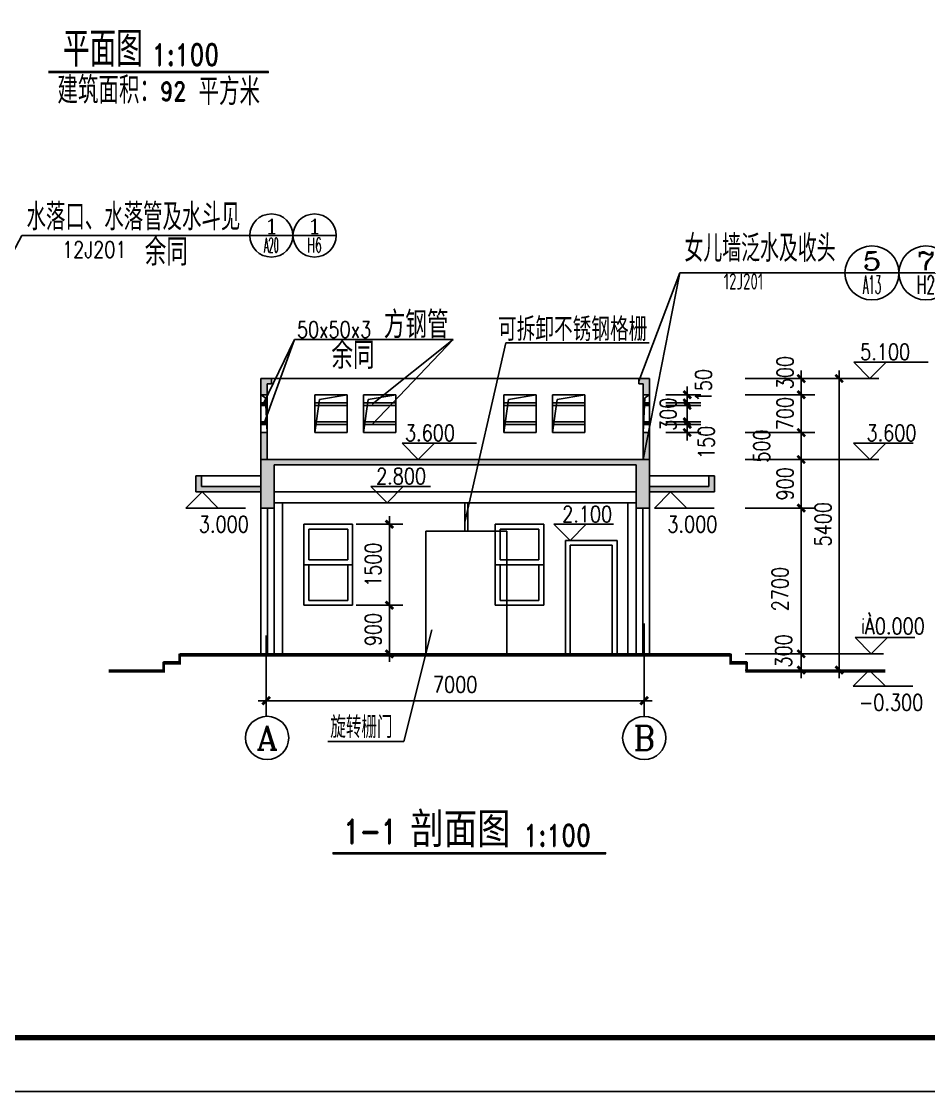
# Model space of a CAD drawing. Extents: x 575917 to 733065, y -270021 to -228021.
# Drawn here: x 679439 to 696239, y -270021 to -250196 of the extents above; entities that cross this region are included whole.
import ezdxf
from ezdxf.enums import TextEntityAlignment as Align

# ---------------------------------------------------------------- set-up
doc = ezdxf.new("R2010")
doc.units = 0
doc.header["$LTSCALE"] = 1000
doc.header["$MEASUREMENT"] = 0
doc.linetypes.add('DOTE', pattern=[2.42, 2, -0.2, 0.02, -0.2])
doc.layers.get('0').update_dxf_attribs({"linetype": 'CONTINUOUS'})
doc.layers.get('DEFPOINTS').update_dxf_attribs({"linetype": 'CONTINUOUS'})
for name, color, linetype in [('1', 3, 'CONTINUOUS'), ('AXIS', 3, 'CONTINUOUS'), ('AXIS_TEXT', 3, 'CONTINUOUS'), ('DIM_IDEN', 3, 'CONTINUOUS'), ('DOTE', 1, 'DOTE'), ('E_LINE', 7, 'CONTINUOUS'), ('E_WALL', 255, 'CONTINUOUS'), ('E_WINDOW', 2, 'CONTINUOUS'), ('GROUND', 2, 'CONTINUOUS'), ('LEVL', 3, 'CONTINUOUS'), ('PUB_DIM', 3, 'CONTINUOUS'), ('PUB_SYMB', 3, 'CONTINUOUS'), ('PUB_TEXT', 7, 'CONTINUOUS'), ('PUB_TITLE', 4, 'CONTINUOUS'), ('PUB_WALL', 255, 'CONTINUOUS'), ('WALL', 151, 'CONTINUOUS'), ('WINDOW', 2, 'CONTINUOUS'), ('填充层', 8, 'CONTINUOUS')]:
    doc.layers.add(name, color=color, linetype=linetype)
doc.styles.add('-GBCBIGGBENOR', font='GBENOR.shx', dxfattribs={"bigfont": 'GBCBIG.shx'})
doc.styles.add('-HZTXTGBENOR', font='GBENOR.shx', dxfattribs={"bigfont": 'HZTXT.shx'})
doc.styles.add('_HZTXT', font='txt.shx', dxfattribs={"width": 0.8, "bigfont": 'HZTXT.shx'})
doc.styles.add('_OCHINESE', font='simplex.shx', dxfattribs={"bigfont": 'OCHINESE.shx'})
doc.styles.add('CHINESE-3', font='romand.shx', dxfattribs={"width": 0.8, "bigfont": 'ochinese.shx'})
doc.styles.add('COMP', font='COMPLEX.shx', dxfattribs={"bigfont": 'hztxt'})
doc.styles.add('COMPLEX', font='COMPLEX.shx')
doc.styles.add('dim_font', font='SIMPLEX.shx', dxfattribs={"width": 0.8})
doc.styles.add('Hztxt', font='tssdeng.shx', dxfattribs={"width": 0.7, "bigfont": 'hztxt.shx'})
doc.styles.add('ST', font='romans6.shx', dxfattribs={"width": 0.8, "bigfont": 'hztxt.shx'})
doc.dimstyles.new('DIMN', dxfattribs={"dimtxt": 300, "dimasz": 100, "dimexe": 250, "dimexo": 300, "dimgap": 0, "dimtad": 0, "dimdec": 0, "dimzin": 0, "dimdsep": 46, "dimtxsty": 'dim_font', "dimblk": 'ARCHTICK', "dimcen": 0.09, "dimdle": 150, "dimclrt": 7, "dimazin": 0, "dimtfac": 1, "dimtdec": 0, "dimtix": 1, "dimtmove": 2, "dimatfit": 3, "dimldrblk": 'ARCHTICK', "dimfxl": 1, "dimtvp": 1, "dimtolj": 1, "dimtzin": 0, "dimarcsym": 0})
pattern_1 = [(45, (569096.833, -269962.395), (-8.8388348, 8.8388348), [])]
pattern_2 = [(135, (805847.386, -269962.395), (8.8388348, 8.8388348), [])]

# ---------------------------------------------------------------- blocks, each defined once
blk = doc.blocks.new('_axiso')
blk.add_circle((0, 0), 0.5)
at = {"layer": 'AXIS_TEXT', "style": 'COMPLEX', "width": 1.041667}
blk.add_attdef('A', text='', height=0.56, dxfattribs=at).set_placement((-0.25, -0.28), (0.25, -0.28), align=Align.FIT)
blk = doc.blocks.new('_archtick')
at = {"const_width": 0.5}
blk.add_lwpolyline([(-0.7, -0.7), (0.7, 0.7)], dxfattribs=at)
blk = doc.blocks.new('*D1459')
at = {"layer": 'DEFPOINTS', "color": 0, "transparency": 16777216}
for p in [(693244, -256812), (694584, -256812), (693244, -262212)]:
    blk.add_point(p, dxfattribs=at)
at = {"layer": 'PUB_DIM', "color": 0, "lineweight": -2, "transparency": 16777216}
for p, q in [((694584, -262362), (694584, -256662)), ((693544, -256812), (694834, -256812)), ((693544, -262212), (694834, -262212))]:
    blk.add_line(p, q, dxfattribs=at)
at = {"layer": 'PUB_DIM', "color": 0, "lineweight": -2, "transparency": 16777216, "xscale": 100, "yscale": 100, "zscale": 100}
for p, rotation in [((694584, -256812), 90), ((694584, -262212), 270)]:
    blk.add_blockref('_archtick', p, dxfattribs=dict(at, rotation=rotation))
at = {"layer": 'PUB_DIM', "color": 7, "transparency": 16777216, "insert": (694284, -259512), "char_height": 300, "attachment_point": 5, "rotation": 90, "style": 'dim_font'}
blk.add_mtext('\\A1;5400', dxfattribs=at)
blk = doc.blocks.new('*D1460')
at = {"layer": 'DEFPOINTS', "color": 0, "transparency": 16777216}
for p in [(692541, -259212), (693881, -259212), (692541, -261912)]:
    blk.add_point(p, dxfattribs=at)
at = {"layer": 'PUB_DIM', "color": 0, "lineweight": -2, "transparency": 16777216}
for p, q in [((693881, -262062), (693881, -259062)), ((692841, -259212), (694131, -259212)), ((692841, -261912), (694131, -261912))]:
    blk.add_line(p, q, dxfattribs=at)
at = {"layer": 'PUB_DIM', "color": 0, "lineweight": -2, "transparency": 16777216, "xscale": 100, "yscale": 100, "zscale": 100}
for p, rotation in [((693881, -259212), 90), ((693881, -261912), 270)]:
    blk.add_blockref('_archtick', p, dxfattribs=dict(at, rotation=rotation))
at = {"layer": 'PUB_DIM', "color": 7, "transparency": 16777216, "insert": (693488, -260711), "char_height": 300, "attachment_point": 5, "rotation": 90, "style": 'dim_font'}
blk.add_mtext('\\A1;2700', dxfattribs=at)
blk = doc.blocks.new('*D1461')
at = {"layer": 'DEFPOINTS', "color": 0, "transparency": 16777216}
for p in [(692541, -261912), (693881, -261912), (692541, -262212)]:
    blk.add_point(p, dxfattribs=at)
at = {"layer": 'PUB_DIM', "color": 0, "lineweight": -2, "transparency": 16777216}
for p, q in [((693881, -262362), (693881, -261762)), ((692841, -261912), (694131, -261912)), ((692841, -262212), (694131, -262212))]:
    blk.add_line(p, q, dxfattribs=at)
at = {"layer": 'PUB_DIM', "color": 0, "lineweight": -2, "transparency": 16777216, "xscale": 100, "yscale": 100, "zscale": 100}
for p, rotation in [((693881, -261912), 90), ((693881, -262212), 270)]:
    blk.add_blockref('_archtick', p, dxfattribs=dict(at, rotation=rotation))
at = {"layer": 'PUB_DIM', "color": 7, "transparency": 16777216, "insert": (693555, -261859), "char_height": 300, "attachment_point": 5, "rotation": 90, "style": 'dim_font'}
blk.add_mtext('\\A1;300', dxfattribs=at)
blk = doc.blocks.new('*D1462')
at = {"layer": 'DEFPOINTS', "color": 0, "transparency": 16777216}
for p in [(692541, -258312), (693881, -258312), (692541, -259212)]:
    blk.add_point(p, dxfattribs=at)
at = {"layer": 'PUB_DIM', "color": 0, "lineweight": -2, "transparency": 16777216}
for p, q in [((692841, -258312), (694131, -258312)), ((693881, -259362), (693881, -258162)), ((692841, -259212), (694131, -259212))]:
    blk.add_line(p, q, dxfattribs=at)
at = {"layer": 'PUB_DIM', "color": 0, "lineweight": -2, "transparency": 16777216, "xscale": 100, "yscale": 100, "zscale": 100}
for p, rotation in [((693881, -258312), 90), ((693881, -259212), 270)]:
    blk.add_blockref('_archtick', p, dxfattribs=dict(at, rotation=rotation))
at = {"layer": 'PUB_DIM', "color": 7, "transparency": 16777216, "insert": (693581, -258762), "char_height": 300, "attachment_point": 5, "rotation": 90, "style": 'dim_font'}
blk.add_mtext('\\A1;900', dxfattribs=at)
blk = doc.blocks.new('*D1463')
at = {"layer": 'DEFPOINTS', "color": 0, "transparency": 16777216}
for p in [(692541, -257812), (693881, -257812), (692541, -258312)]:
    blk.add_point(p, dxfattribs=at)
at = {"layer": 'PUB_DIM', "color": 0, "lineweight": -2, "transparency": 16777216}
for p, q in [((693881, -258462), (693881, -257662)), ((692841, -257812), (694131, -257812)), ((692841, -258312), (694131, -258312))]:
    blk.add_line(p, q, dxfattribs=at)
at = {"layer": 'PUB_DIM', "color": 0, "lineweight": -2, "transparency": 16777216, "xscale": 100, "yscale": 100, "zscale": 100}
for p, rotation in [((693881, -257812), 90), ((693881, -258312), 270)]:
    blk.add_blockref('_archtick', p, dxfattribs=dict(at, rotation=rotation))
at = {"layer": 'PUB_DIM', "color": 7, "transparency": 16777216, "insert": (693148, -258062), "char_height": 300, "attachment_point": 5, "rotation": 90, "style": 'dim_font'}
blk.add_mtext('\\A1;500', dxfattribs=at)
blk = doc.blocks.new('*D1438')
at = {"layer": 'DEFPOINTS', "color": 0, "transparency": 16777216}
for p in [(692541, -257112), (693881, -257112), (692541, -257812)]:
    blk.add_point(p, dxfattribs=at)
at = {"layer": 'PUB_DIM', "color": 0, "lineweight": -2, "transparency": 16777216}
for p, q in [((692841, -257112), (694131, -257112)), ((693881, -257962), (693881, -256962)), ((692841, -257812), (694131, -257812))]:
    blk.add_line(p, q, dxfattribs=at)
at = {"layer": 'PUB_DIM', "color": 0, "lineweight": -2, "transparency": 16777216, "xscale": 100, "yscale": 100, "zscale": 100}
for p, rotation in [((693881, -257112), 90), ((693881, -257812), 270)]:
    blk.add_blockref('_archtick', p, dxfattribs=dict(at, rotation=rotation))
at = {"layer": 'PUB_DIM', "color": 7, "transparency": 16777216, "insert": (693581, -257462), "char_height": 300, "attachment_point": 5, "rotation": 90, "style": 'dim_font'}
blk.add_mtext('\\A1;700', dxfattribs=at)
blk = doc.blocks.new('*D1439')
at = {"layer": 'DEFPOINTS', "color": 0, "transparency": 16777216}
for p in [(692541, -256812), (693881, -256812), (692541, -257112)]:
    blk.add_point(p, dxfattribs=at)
at = {"layer": 'PUB_DIM', "color": 0, "lineweight": -2, "transparency": 16777216}
for p, q in [((693881, -257262), (693881, -256662)), ((692841, -256812), (694131, -256812)), ((692841, -257112), (694131, -257112))]:
    blk.add_line(p, q, dxfattribs=at)
at = {"layer": 'PUB_DIM', "color": 0, "lineweight": -2, "transparency": 16777216, "xscale": 100, "yscale": 100, "zscale": 100}
for p, rotation in [((693881, -256812), 90), ((693881, -257112), 270)]:
    blk.add_blockref('_archtick', p, dxfattribs=dict(at, rotation=rotation))
at = {"layer": 'PUB_DIM', "color": 7, "transparency": 16777216, "insert": (693581, -256702), "char_height": 300, "attachment_point": 5, "rotation": 90, "style": 'dim_font'}
blk.add_mtext('\\A1;300', dxfattribs=at)
blk = doc.blocks.new('*D1440')
at = {"layer": 'DEFPOINTS', "color": 0, "transparency": 16777216}
for p in [(685336, -261012), (685586, -261912), (686254, -261912)]:
    blk.add_point(p, dxfattribs=at)
at = {"layer": 'PUB_DIM', "color": 0, "lineweight": -2, "transparency": 16777216}
for p, q in [((686254, -260862), (686254, -262062)), ((685636, -261012), (686504, -261012)), ((685886, -261912), (686504, -261912))]:
    blk.add_line(p, q, dxfattribs=at)
at = {"layer": 'PUB_DIM', "color": 0, "lineweight": -2, "transparency": 16777216, "xscale": 100, "yscale": 100, "zscale": 100}
for p, rotation in [((686254, -261012), 90), ((686254, -261912), 270)]:
    blk.add_blockref('_archtick', p, dxfattribs=dict(at, rotation=rotation))
at = {"layer": 'PUB_DIM', "color": 7, "transparency": 16777216, "insert": (685954, -261462), "char_height": 300, "attachment_point": 5, "rotation": 90, "style": 'dim_font'}
blk.add_mtext('\\A1;900', dxfattribs=at)
blk = doc.blocks.new('*D1441')
at = {"layer": 'DEFPOINTS', "color": 0, "transparency": 16777216}
for p in [(685336, -259512), (686254, -259512), (685336, -261012)]:
    blk.add_point(p, dxfattribs=at)
at = {"layer": 'PUB_DIM', "color": 0, "lineweight": -2, "transparency": 16777216}
for p, q in [((685636, -259512), (686504, -259512)), ((686254, -261162), (686254, -259362)), ((685636, -261012), (686504, -261012))]:
    blk.add_line(p, q, dxfattribs=at)
at = {"layer": 'PUB_DIM', "color": 0, "lineweight": -2, "transparency": 16777216, "xscale": 100, "yscale": 100, "zscale": 100}
for p, rotation in [((686254, -259512), 90), ((686254, -261012), 270)]:
    blk.add_blockref('_archtick', p, dxfattribs=dict(at, rotation=rotation))
at = {"layer": 'PUB_DIM', "color": 7, "transparency": 16777216, "insert": (685954, -260262), "char_height": 300, "attachment_point": 5, "rotation": 90, "style": 'dim_font'}
blk.add_mtext('\\A1;1500', dxfattribs=at)
blk = doc.blocks.new('*D1475')
at = {"layer": 'DEFPOINTS', "color": 0, "transparency": 16777216}
for p in [(691072, -257112), (691769, -257112), (691072, -257262)]:
    blk.add_point(p, dxfattribs=at)
at = {"layer": 'PUB_DIM', "color": 0, "lineweight": -2, "transparency": 16777216}
for p, q in [((691372, -257112), (692019, -257112)), ((691769, -257412), (691769, -256962)), ((691372, -257262), (692019, -257262))]:
    blk.add_line(p, q, dxfattribs=at)
at = {"layer": 'PUB_DIM', "color": 0, "lineweight": -2, "transparency": 16777216, "xscale": 100, "yscale": 100, "zscale": 100}
for p, rotation in [((691769, -257112), 90), ((691769, -257262), 270)]:
    blk.add_blockref('_archtick', p, dxfattribs=dict(at, rotation=rotation))
at = {"layer": 'PUB_DIM', "color": 7, "transparency": 16777216, "insert": (692070, -256943), "char_height": 300, "attachment_point": 5, "rotation": 90, "style": 'dim_font'}
blk.add_mtext('\\A1;150', dxfattribs=at)
blk = doc.blocks.new('*D1476')
at = {"layer": 'DEFPOINTS', "color": 0, "transparency": 16777216}
for p in [(691072, -257662), (691072, -257812), (691769, -257812)]:
    blk.add_point(p, dxfattribs=at)
at = {"layer": 'PUB_DIM', "color": 0, "lineweight": -2, "transparency": 16777216}
for p, q in [((691769, -257512), (691769, -257962)), ((691372, -257662), (692019, -257662)), ((691372, -257812), (692019, -257812))]:
    blk.add_line(p, q, dxfattribs=at)
at = {"layer": 'PUB_DIM', "color": 0, "lineweight": -2, "transparency": 16777216, "xscale": 100, "yscale": 100, "zscale": 100}
for p, rotation in [((691769, -257662), 90), ((691769, -257812), 270)]:
    blk.add_blockref('_archtick', p, dxfattribs=dict(at, rotation=rotation))
at = {"layer": 'PUB_DIM', "color": 7, "transparency": 16777216, "insert": (692122, -257994), "char_height": 300, "attachment_point": 5, "rotation": 90, "style": 'dim_font'}
blk.add_mtext('\\A1;150', dxfattribs=at)
blk = doc.blocks.new('*D1477')
at = {"layer": 'DEFPOINTS', "color": 0, "transparency": 16777216}
for p in [(691072, -257312), (691072, -257612), (691769, -257612)]:
    blk.add_point(p, dxfattribs=at)
at = {"layer": 'PUB_DIM', "color": 0, "lineweight": -2, "transparency": 16777216}
for p, q in [((691372, -257312), (692019, -257312)), ((691769, -257162), (691769, -257762)), ((691372, -257612), (692019, -257612))]:
    blk.add_line(p, q, dxfattribs=at)
at = {"layer": 'PUB_DIM', "color": 0, "lineweight": -2, "transparency": 16777216, "xscale": 100, "yscale": 100, "zscale": 100}
for p, rotation in [((691769, -257312), 90), ((691769, -257612), 270)]:
    blk.add_blockref('_archtick', p, dxfattribs=dict(at, rotation=rotation))
at = {"layer": 'PUB_DIM', "color": 7, "transparency": 16777216, "insert": (691417, -257473), "char_height": 300, "attachment_point": 5, "rotation": 90, "style": 'dim_font'}
blk.add_mtext('\\A1;300', dxfattribs=at)
blk = doc.blocks.new('_index')
blk.add_line((-0.5, 0), (0.5, 0))
blk.add_circle((0, 0), 0.5)
at = {"style": 'COMP'}
for tag, width, p, p2 in [('1', 2.333333, (-0.17, 0.05), (0.17, 0.05)), ('-', 1.166667, (-0.17, -0.39), (0.17, -0.39))]:
    blk.add_attdef(tag, text='', height=0.34, dxfattribs=dict(at, width=width)).set_placement(p, p2, align=Align.FIT)
blk = doc.blocks.new('*D1478')
at = {"layer": 'DEFPOINTS', "color": 0, "transparency": 16777216}
for p in [(683972, -261269), (690972, -261269), (690972, -262780)]:
    blk.add_point(p, dxfattribs=at)
at = {"layer": 'PUB_DIM', "color": 0, "lineweight": -2, "transparency": 16777216}
for p, q in [((683972, -261569), (683972, -263030)), ((690972, -261569), (690972, -263030)), ((683822, -262780), (691122, -262780))]:
    blk.add_line(p, q, dxfattribs=at)
at = {"layer": 'PUB_DIM', "color": 0, "lineweight": -2, "transparency": 16777216, "xscale": 100, "yscale": 100, "zscale": 100, "rotation": 180}
blk.add_blockref('_archtick', (683972, -262780), dxfattribs=at)
at = {"layer": 'PUB_DIM', "color": 0, "lineweight": -2, "transparency": 16777216, "xscale": 100, "yscale": 100, "zscale": 100}
blk.add_blockref('_archtick', (690972, -262780), dxfattribs=at)
at = {"layer": 'PUB_DIM', "color": 7, "transparency": 16777216, "insert": (687472, -262480), "char_height": 300, "attachment_point": 5, "style": 'dim_font'}
blk.add_mtext('\\A1;7000', dxfattribs=at)

msp = doc.modelspace()

# ---------------------------------------------------------------- hatches: boundary and pattern name
at = {"layer": '填充层'}
h = msp.add_hatch(color=256, dxfattribs=at)
h.paths.add_polyline_path([(683992.1, -256911.5), (684072.1, -256911.5), (684072.1, -256811.5), (683872.1, -256811.5), (683872.1, -257111.5), (683992.1, -257111.5)])
h.paths.add_polyline_path([(683992.1, -257811.5), (683872.1, -257811.5), (683872.1, -258311.5), (683992.1, -258311.5)])
h = msp.add_hatch(color=256, dxfattribs=at)
h.paths.add_polyline_path([(691072.1, -256811.5), (690891.1, -256811.5), (690872.1, -256861.5), (690872.1, -256911.5), (690952.1, -256911.5), (690952.1, -257111.5), (691072.1, -257111.5)])
h.paths.add_polyline_path([(691050.7, -257811.5), (690952.1, -257811.5), (690952.1, -258311.5)])
h.paths.add_polyline_path([(691072.1, -257811.5), (691050.7, -257811.5), (690952.1, -258311.5), (691072.1, -258311.5)])
h = msp.add_hatch(dxfattribs=at)
h.set_pattern_fill('ANSI31', color=256, scale=100, style=0)
h.set_pattern_definition(pattern_1)
h.paths.add_polyline_path([(683963.4, -257261.5), (683872.1, -257261.5), (683872.1, -257311.5), (683966, -257311.5)])
h.paths.add_polyline_path([(683992.1, -257261.5), (683963.4, -257261.5), (683966, -257311.5), (683992.1, -257311.5)])
h = msp.add_hatch(dxfattribs=at)
h.set_pattern_fill('ANSI31', color=256, scale=100, style=0)
h.set_pattern_definition(pattern_2)
h.paths.add_polyline_path([(690980.8, -257261.5), (691072.1, -257261.5), (691072.1, -257311.5), (690978.2, -257311.5)])
h.paths.add_polyline_path([(690952.1, -257261.5), (690980.8, -257261.5), (690978.2, -257311.5), (690952.1, -257311.5)])
h = msp.add_hatch(dxfattribs=at)
h.set_pattern_fill('ANSI31', color=256, scale=100, style=0)
h.set_pattern_definition(pattern_1)
h.paths.add_polyline_path([(683872.1, -257611.5), (683872.1, -257661.5), (683984.3, -257661.5), (683981.7, -257611.5)])
h.paths.add_polyline_path([(683992.1, -257611.5), (683981.7, -257611.5), (683984.3, -257661.5), (683992.1, -257661.5)])
h = msp.add_hatch(dxfattribs=at)
h.set_pattern_fill('ANSI31', color=256, scale=100, style=0)
h.set_pattern_definition(pattern_2)
h.paths.add_polyline_path([(691072.1, -257611.5), (691072.1, -257661.5), (690959.9, -257661.5), (690962.5, -257611.5)])
h.paths.add_polyline_path([(690952.1, -257611.5), (690962.5, -257611.5), (690959.9, -257661.5), (690952.1, -257661.5)])
h = msp.add_hatch(color=256, dxfattribs=at)
h.paths.add_polyline_path([(687916.2, -258311.5), (683872.1, -258311.5), (683872.1, -259211.5), (684122.1, -259211.5), (684122.1, -258411.5), (687893.4, -258411.5)])
h.paths.add_polyline_path([(691072.1, -258311.5), (687916.2, -258311.5), (687893.4, -258411.5), (690822.1, -258411.5), (690822.1, -259211.5), (691072.1, -259211.5)])
for points in [[(682772.1, -258811.5), (683872.1, -258811.5), (683872.1, -258911.5), (682672.1, -258911.5), (682672.1, -258611.5), (682772.1, -258611.5)], [(692172.1, -258811.5), (692172.1, -258611.5), (692272.1, -258611.5), (692272.1, -258911.5), (691072.1, -258911.5), (691072.1, -258811.5)]]:
    msp.add_hatch(color=256, dxfattribs=at).paths.add_polyline_path(points)

# ---------------------------------------------------------------- linework, layer by layer
at = {"color": 3}
for q in [(687651.1, -259472), (691064.5, -256147.6)]:
    msp.add_line((688410.7, -256147.6), q, dxfattribs=at)
for p, q in [((685472.1, -257111.5), (684872.1, -257111.5)), ((684872.1, -257111.5), (684872.1, -257811.5)), ((685472.1, -257811.5), (685472.1, -257111.5)), ((685772.1, -257811.5), (685772.1, -257111.5)), ((686372.1, -257111.5), (685772.1, -257111.5)), ((686372.1, -257811.5), (686372.1, -257111.5)), ((686372.1, -257811.5), (686372.1, -257111.5)), ((688372.1, -257811.5), (688372.1, -257111.5)), ((688372.1, -257111.5), (688972.1, -257111.5)), ((688372.1, -257811.5), (688372.1, -257111.5)), ((688972.1, -257811.5), (688972.1, -257111.5)), ((689272.1, -257811.5), (689272.1, -257111.5)), ((689272.1, -257111.5), (689872.1, -257111.5)), ((689872.1, -257111.5), (689872.1, -257811.5)), ((684872.1, -257261.5), (685472.1, -257261.5)), ((684872.1, -257311.5), (685472.1, -257311.5)), ((685772.1, -257261.5), (686372.1, -257261.5)), ((685772.1, -257311.5), (686372.1, -257311.5)), ((688372.1, -257261.5), (688972.1, -257261.5)), ((688372.1, -257311.5), (688972.1, -257311.5)), ((689272.1, -257261.5), (689872.1, -257261.5)), ((689272.1, -257311.5), (689872.1, -257311.5)), ((685472.1, -257611.5), (684872.1, -257611.5)), ((685472.1, -257661.5), (684872.1, -257661.5)), ((686372.1, -257611.5), (685772.1, -257611.5)), ((686372.1, -257661.5), (685772.1, -257661.5)), ((688972.1, -257611.5), (688372.1, -257611.5)), ((688972.1, -257661.5), (688372.1, -257661.5)), ((689872.1, -257611.5), (689272.1, -257611.5)), ((689872.1, -257661.5), (689272.1, -257661.5)), ((684872.1, -257811.5), (685472.1, -257811.5)), ((685772.1, -257811.5), (686372.1, -257811.5)), ((688972.1, -257811.5), (688372.1, -257811.5)), ((689872.1, -257811.5), (689272.1, -257811.5)), ((682672.1, -258911.5), (682672.1, -258611.5)), ((682772.1, -258811.5), (682772.1, -258611.5)), ((692172.1, -258611.5), (692172.1, -258811.5)), ((692272.1, -258611.5), (692272.1, -258911.5)), ((683872.1, -258911.5), (682672.1, -258911.5)), ((683872.1, -258811.5), (682772.1, -258811.5)), ((692172.1, -258811.5), (691072.1, -258811.5)), ((692272.1, -258911.5), (691072.1, -258911.5))]:
    msp.add_line(p, q)
at = {"color": 2}
for p, q in [((686931.1, -259636.5), (686931.1, -261936.5)), ((688431.1, -261936.5), (688431.1, -259636.5))]:
    msp.add_line(p, q, dxfattribs=at)
at = {"layer": 'AXIS'}
for p, q in [((683972.1, -263069.5), (683972.1, -262211.5)), ((690972.1, -263069.5), (690972.1, -262211.5))]:
    msp.add_line(p, q, dxfattribs=at)
at = {"layer": 'DIM_IDEN'}
for p, q in [((691633.2, -254855.7), (690872.1, -256861.5)), ((690952.1, -258311.5), (691633.2, -254855.7))]:
    msp.add_line(p, q, dxfattribs=at)
at = {"layer": 'DOTE'}
for p, q in [((690972.1, -262549.2), (690972.1, -261350.5)), ((683972.1, -261657.5), (683972.1, -262407))]:
    msp.add_line(p, q, dxfattribs=at)
at = {"layer": 'E_LINE', "color": 2}
for p, q in [((687651.1, -259111.5), (687651.1, -259636.5)), ((687709.4, -259636.5), (687709.4, -259111.5))]:
    msp.add_line(p, q, dxfattribs=at)
at = {"layer": 'E_WALL'}
for p, q in [((683872.1, -257111.5), (683872.1, -257811.5)), ((683992.1, -257111.5), (683992.1, -257811.5)), ((684872.1, -257111.5), (684872.1, -257811.5)), ((689872.1, -257111.5), (689872.1, -257811.5)), ((690952.1, -257111.5), (690952.1, -257811.5)), ((691072.1, -257111.5), (691072.1, -257811.5)), ((683872.1, -257261.5), (683992.1, -257261.5)), ((683872.1, -257311.5), (683992.1, -257311.5)), ((690952.1, -257261.5), (691072.1, -257261.5)), ((690952.1, -257311.5), (691072.1, -257311.5)), ((683992.1, -257611.5), (683872.1, -257611.5)), ((683992.1, -257661.5), (683872.1, -257661.5)), ((691072.1, -257611.5), (690952.1, -257611.5)), ((691072.1, -257661.5), (690952.1, -257661.5))]:
    msp.add_line(p, q, dxfattribs=at)
at = {"layer": 'E_WINDOW'}
for p, q in [((683872.1, -259211.5), (683872.1, -261911.5)), ((683997.1, -259211.5), (683997.1, -261911.5)), ((684122.1, -259211.5), (684122.1, -261911.5)), ((690822.1, -259211.5), (690822.1, -261911.5)), ((690947.1, -259211.5), (690947.1, -261911.5)), ((691072.1, -259211.5), (691072.1, -261911.5))]:
    msp.add_line(p, q, dxfattribs=at)
at = {"layer": 'GROUND', "color": 3}
for p, q in [((687038, -261469.3), (686518.3, -263537.4)), ((686518.3, -263537.4), (685113.7, -263537.4))]:
    msp.add_line(p, q, dxfattribs=at)
at = {"layer": 'LEVL'}
for p, q in [((695152.4, -256811.5), (694852.4, -256511.5)), ((694852.4, -256511.5), (695452.4, -256511.5)), ((695452.4, -256511.5), (695152.4, -256811.5)), ((695152.4, -256511.5), (696232.4, -256511.5)), ((694050.7, -256811.5), (695318.8, -256811.5)), ((686489.2, -258011.5), (687089.2, -258011.5)), ((686789.2, -258311.5), (686489.2, -258011.5)), ((687089.2, -258011.5), (686789.2, -258311.5)), ((686789.2, -258011.5), (687869.2, -258011.5)), ((694849.5, -258011.5), (695449.5, -258011.5)), ((695149.5, -258311.5), (694849.5, -258011.5)), ((695449.5, -258011.5), (695149.5, -258311.5)), ((695149.5, -258011.5), (695955.2, -258011.5)), ((694128.8, -258311.5), (695315.8, -258311.5)), ((682785.3, -258911.5), (682485.3, -259211.5)), ((683085.3, -259211.5), (682785.3, -258911.5)), ((686211.5, -259111.5), (685911.5, -258811.5)), ((685911.5, -258811.5), (686511.5, -258811.5)), ((686511.5, -258811.5), (686211.5, -259111.5)), ((686211.5, -258811.5), (687017.3, -258811.5)), ((691461.2, -258911.5), (691161.2, -259211.5)), ((691761.2, -259211.5), (691461.2, -258911.5)), ((682485.3, -259211.5), (683085.3, -259211.5)), ((682785.3, -259211.5), (683591, -259211.5)), ((691161.2, -259211.5), (691761.2, -259211.5)), ((691461.2, -259211.5), (692267, -259211.5)), ((689300, -259511.5), (689900, -259511.5)), ((689600, -259811.5), (689300, -259511.5)), ((689900, -259511.5), (689600, -259811.5)), ((689600, -259511.5), (690405.8, -259511.5)), ((694878.4, -261611.5), (695478.4, -261611.5)), ((695178.4, -261911.5), (694878.4, -261611.5)), ((695478.4, -261611.5), (695178.4, -261911.5)), ((695178.4, -261611.5), (695984.1, -261611.5)), ((694088.1, -261911.5), (695406.9, -261911.5)), ((695141, -262211.5), (694841, -262511.5)), ((695441, -262511.5), (695141, -262211.5)), ((694841, -262511.5), (695441, -262511.5)), ((695141, -262511.5), (695946.7, -262511.5))]:
    msp.add_line(p, q, dxfattribs=at)
at = {"layer": 'PUB_DIM', "color": 2}
msp.add_line((686931.1, -259636.5), (688431.1, -259636.5), dxfattribs=at)
at = {"layer": 'PUB_SYMB'}
msp.add_line((691633.2, -254855.7), (694691, -254855.7), dxfattribs=at)
at = {"layer": 'PUB_SYMB', "ltscale": 0.001}
for p, q in [((684493.5, -256089.1), (683917.2, -257288.8)), ((684493.5, -256089.1), (683936.9, -257639.5)), ((687432.2, -256089.1), (685934, -257661.5)), ((687432.2, -256089.1), (685937.2, -257289))]:
    msp.add_line(p, q, dxfattribs=at)
msp.add_lwpolyline([(684493.5, -256089.1), (687432.2, -256089.1)], dxfattribs=at)
at = {"layer": 'PUB_TEXT'}
for p, q in [((678926.8, -255141.5), (679449.2, -254162.3)), ((679449.2, -254162.3), (683668.2, -254162.3))]:
    msp.add_line(p, q, dxfattribs=at)
at = {"layer": 'PUB_TITLE'}
msp.add_lwpolyline([(658765.4, -270021.2), (658765.4, -228021.2), (733065.4, -228021.2), (733065.4, -270021.2)], close=True, dxfattribs=at)
msp.add_lwpolyline([(658765.4, -270021.2), (658765.4, -228021.2), (733065.4, -228021.2), (733065.4, -270021.2)], close=True, dxfattribs=at)
at = {"layer": 'PUB_TITLE', "const_width": 100}
msp.add_lwpolyline([(661265.4, -269021.2), (732065.4, -269021.2), (732065.4, -229021.2), (661265.4, -229021.2)], close=True, dxfattribs=at)
msp.add_lwpolyline([(661265.4, -269021.2), (732065.4, -269021.2), (732065.4, -229021.2), (661265.4, -229021.2)], close=True, dxfattribs=at)
at = {"layer": 'PUB_WALL', "const_width": 50}
for points in [[(684019.2, -251135.8), (679935, -251135.8)], [(690268.1, -265604.8), (685200.9, -265604.8)]]:
    msp.add_lwpolyline(points, dxfattribs=at)
at = {"layer": 'WALL'}
for p, q in [((684019.2, -251135.8), (680072.3, -251135.8)), ((684072.1, -256811.5), (683872.1, -256811.5)), ((683872.1, -257111.5), (683872.1, -256811.5)), ((684072.1, -256911.5), (683992.1, -256911.5)), ((683992.1, -257111.5), (683992.1, -256911.5)), ((684072.1, -256811.5), (684072.1, -256911.5)), ((690872.1, -256811.5), (691072.1, -256811.5)), ((690872.1, -256811.5), (690872.1, -256911.5)), ((690872.1, -256911.5), (690952.1, -256911.5)), ((690952.1, -257111.5), (690952.1, -256911.5)), ((691072.1, -257111.5), (691072.1, -256811.5)), ((683992.1, -257111.5), (683872.1, -257111.5)), ((690952.1, -257111.5), (691072.1, -257111.5)), ((683872.1, -258311.5), (683872.1, -257811.5)), ((683992.1, -257811.5), (683872.1, -257811.5)), ((683992.1, -258311.5), (683992.1, -257811.5)), ((690952.1, -258311.5), (690952.1, -257811.5)), ((690952.1, -257811.5), (691072.1, -257811.5)), ((691072.1, -258311.5), (691072.1, -257811.5)), ((691072.1, -258311.5), (683872.1, -258311.5)), ((683872.1, -259211.5), (683872.1, -258311.5)), ((691072.1, -258311.5), (691072.1, -259211.5)), ((690822.1, -258411.5), (684122.1, -258411.5)), ((684122.1, -259211.5), (684122.1, -258411.5)), ((690822.1, -258411.5), (690822.1, -259211.5)), ((683872.1, -259211.5), (684122.1, -259211.5)), ((690822.1, -259211.5), (691072.1, -259211.5)), ((682072.1, -262061.5), (682072.1, -262211.5)), ((682372.1, -262061.5), (682072.1, -262061.5)), ((682372.1, -261911.5), (692572.1, -261911.5)), ((682372.1, -261911.5), (682372.1, -262061.5)), ((692572.1, -261911.5), (692572.1, -262061.5)), ((692572.1, -262061.5), (692872.1, -262061.5)), ((692872.1, -262061.5), (692872.1, -262211.5)), ((682072.1, -262211.5), (681056, -262211.5)), ((692872.1, -262211.5), (695437.4, -262211.5)), ((690268.1, -265604.8), (685200.9, -265604.8))]:
    msp.add_line(p, q, dxfattribs=at)
at = {"layer": 'WINDOW'}
for p, q in [((685572.1, -259511.5), (684672.1, -259511.5)), ((684672.1, -259511.5), (684672.1, -261011.5)), ((685572.1, -261011.5), (685572.1, -259511.5)), ((689113.9, -259511.5), (688213.9, -259511.5)), ((688213.9, -259511.5), (688213.9, -261011.5)), ((689113.9, -261011.5), (689113.9, -259511.5)), ((684762.1, -259601.5), (684762.1, -260171.5)), ((685482.1, -259601.5), (684762.1, -259601.5)), ((685482.1, -260171.5), (685482.1, -259601.5)), ((688303.9, -259601.5), (688303.9, -260171.5)), ((689023.9, -259601.5), (688303.9, -259601.5)), ((689023.9, -260171.5), (689023.9, -259601.5)), ((689513.9, -261911.5), (689513.9, -259811.5)), ((689513.9, -259811.5), (690472.1, -259811.5)), ((689603.9, -261911.5), (689603.9, -259901.5)), ((689603.9, -259901.5), (690382.1, -259901.5)), ((690382.1, -259901.5), (690382.1, -261911.5)), ((690472.1, -259811.5), (690472.1, -261911.5)), ((684672.1, -260261.5), (685572.1, -260261.5)), ((684762.1, -260171.5), (685482.1, -260171.5)), ((684762.1, -260261.5), (684762.1, -260921.5)), ((685482.1, -260921.5), (685482.1, -260261.5)), ((688213.9, -260261.5), (689113.9, -260261.5)), ((688303.9, -260171.5), (689023.9, -260171.5)), ((688303.9, -260261.5), (688303.9, -260921.5)), ((689023.9, -260921.5), (689023.9, -260261.5)), ((688213.9, -260891.3), (688213.9, -261011.5)), ((684672.1, -261011.5), (685572.1, -261011.5)), ((684762.1, -260921.5), (685482.1, -260921.5)), ((688213.9, -261011.5), (688623.9, -261011.5)), ((688213.9, -261011.5), (689113.9, -261011.5)), ((688303.9, -260921.5), (689023.9, -260921.5))]:
    msp.add_line(p, q, dxfattribs=at)
at = {"layer": '填充层'}
for p, q in [((684072.1, -256811.5), (690872.1, -256811.5)), ((683872.1, -257111.5), (683958.5, -257167.3)), ((685472.1, -257111.5), (684961.9, -257200)), ((686372.1, -257111.5), (685861.9, -257200)), ((688972.1, -257111.5), (688461.9, -257200)), ((689872.1, -257111.5), (689361.9, -257200)), ((691072.1, -257111.5), (690985.7, -257167.3)), ((683958.5, -257167.3), (683992.1, -257811.5)), ((684961.9, -257200), (684872.1, -257811.5)), ((685861.9, -257200), (685772.1, -257811.5)), ((688461.9, -257200), (688372.1, -257811.5)), ((689361.9, -257200), (689272.1, -257811.5)), ((690985.7, -257167.3), (690952.1, -257811.5)), ((682672.1, -258611.5), (683872.1, -258611.5)), ((691072.1, -258611.5), (692272.1, -258611.5)), ((690822.1, -258911.5), (684122.1, -258911.5)), ((690822.1, -259111.5), (684122.1, -259111.5)), ((684272.1, -261911.5), (684272.1, -259111.5)), ((690672.1, -259111.5), (690672.1, -261911.5))]:
    msp.add_line(p, q, dxfattribs=at)
at = {"layer": '填充层', "const_width": 50}
msp.add_lwpolyline([(681056, -262236.5), (682072.1, -262236.5), (682072.1, -262086.5), (682372.1, -262086.5), (682372.1, -261936.5), (692572.1, -261936.5), (692572.1, -262086.5), (692872.1, -262086.5), (692872.1, -262236.5), (695437.4, -262236.5)], dxfattribs=at)

# ---------------------------------------------------------------- block references
at = {"layer": 'AXIS'}
ref = msp.add_blockref('_axiso', (683989.8, -263469.1), dxfattribs=dict(at, xscale=-800, yscale=800, zscale=800))
ref.add_attrib('A', 'A', dxfattribs={"layer": 'AXIS_TEXT', "height": 448, "style": 'COMPLEX', "width": 1.041667}).set_placement((683789.8, -263693.1), (684189.8, -263693.1), align=Align.FIT)
ref = msp.add_blockref('_axiso', (690973.7, -263469.5), dxfattribs=dict(at, xscale=-800, yscale=800, zscale=800))
ref.add_attrib('A', 'B', dxfattribs={"layer": 'AXIS_TEXT', "height": 448, "style": 'COMPLEX', "width": 1.102941}).set_placement((690773.7, -263693.5), (691173.7, -263693.5), align=Align.FIT)
at = {"layer": 'PUB_SYMB'}
ref = msp.add_blockref('_index', (684068.2, -254162.3), dxfattribs=dict(at, xscale=-799.9999999970314, yscale=799.9999999971187, zscale=799.9999999970896))
ref.add_attrib('1', '1', dxfattribs={"layer": '0', "height": 272, "style": 'COMP', "width": 2.333333}).set_placement((683932.2, -254122.3), (684204.2, -254122.3), align=Align.FIT)
ref.add_attrib('-', 'A20', dxfattribs={"layer": '0', "height": 272, "style": 'COMP', "width": 0.381818}).set_placement((683932.2, -254474.3), (684204.2, -254474.3), align=Align.FIT)
ref = msp.add_blockref('_index', (684868.2, -254162.3), dxfattribs=dict(at, xscale=-799.9999999970314, yscale=799.9999999971187, zscale=799.9999999970896))
ref.add_attrib('1', '1', dxfattribs={"layer": '0', "height": 272, "style": 'COMP', "width": 2.333333}).set_placement((684732.2, -254122.3), (685004.2, -254122.3), align=Align.FIT)
ref.add_attrib('-', 'H6', dxfattribs={"layer": '0', "height": 272, "style": 'COMP', "width": 0.552632}).set_placement((684732.2, -254474.3), (685004.2, -254474.3), align=Align.FIT)
ref = msp.add_blockref('_index', (695191, -254855.7), dxfattribs=dict(at, xscale=1000, yscale=1000, zscale=1000))
ref.add_attrib('1', '5', dxfattribs={"layer": '0', "height": 340, "style": 'COMP', "width": 1.5}).set_placement((695021, -254805.7), (695361, -254805.7), align=Align.FIT)
ref.add_attrib('-', 'A13', dxfattribs={"layer": '0', "height": 340, "style": 'COMP', "width": 0.42}).set_placement((695021, -255245.7), (695361, -255245.7), align=Align.FIT)
ref = msp.add_blockref('_index', (696191, -254855.7), dxfattribs=dict(at, xscale=1000, yscale=1000, zscale=1000))
ref.add_attrib('1', '7', dxfattribs={"layer": '0', "height": 340, "style": 'COMP', "width": 1.5}).set_placement((696021, -254805.7), (696361, -254805.7), align=Align.FIT)
ref.add_attrib('-', 'H2', dxfattribs={"layer": '0', "height": 340, "style": 'COMP', "width": 0.552632}).set_placement((696021, -255245.7), (696361, -255245.7), align=Align.FIT)

# ---------------------------------------------------------------- texts
at = {"layer": '1', "style": 'CHINESE-3', "width": 0.8}
for s, height, p in [('1:100', 400, (681854.1, -251010.3)), ('建筑面积：', 500, (680104.9, -251720.5)), ('92', 350, (682009.5, -251667.2)), ('平方米', 500, (682717.8, -251747.9)), ('1-1', 450, (685398.9, -265425.7)), ('1:100', 400, (688737.6, -265472.2))]:
    msp.add_text(s, height=height, dxfattribs=at).set_placement(p)
at = {"layer": 'DIM_IDEN', "style": 'ST', "width": 0.8}
msp.add_text('12J201', height=300, dxfattribs=at).set_placement((680191.3, -254572.9))
at = {"layer": 'LEVL', "color": 7, "style": 'dim_font', "width": 0.8}
msp.add_text('50x50x3', height=300, dxfattribs=at).set_placement((684540.7, -256145.3), align=Align.BOTTOM_LEFT)
at = {"layer": 'LEVL', "color": 7, "char_height": 300, "attachment_point": 5, "style": 'dim_font'}
for s, insert in [('5.100', (695434.3, -256318.1)), ('3.600', (687004.4, -257819)), ('3.600', (695552.4, -257819)), ('2.800', (686470.6, -258619.8)), ('2.100', (689916.8, -259323.4)), ('3.000', (683188.1, -259511.5)), ('3.000', (691864.1, -259511.5)), ('¡À0.000', (695581.2, -261397.3)), ('-0.300', (695543.8, -262811.5))]:
    msp.add_mtext(s, dxfattribs=dict(at, insert=insert))
at = {"layer": 'PUB_TEXT', "width": 0.8}
for s, height, style, p in [('平面图 ', 650, '_OCHINESE', (680206.8, -251036.1)), ('余同', 500, '_HZTXT', (681722.9, -254718.2)), ('方钢管', 500, '-HZTXTGBENOR', (686149.6, -256066.4)), ('余同', 500, '-HZTXTGBENOR', (685179.8, -256632))]:
    msp.add_text(s, height=height, dxfattribs=dict(at, style=style)).set_placement(p)
at = {"layer": 'PUB_TEXT'}
for s, height, style, p in [('水落口、水落管及水斗见', 500, '-GBCBIGGBENOR', (679532.9, -254067.2)), ('旋转栅门', 400, '-GBCBIGGBENOR', (685159.2, -263471.4)), ('剖面图 ', 650, '_OCHINESE', (686642.5, -265493.4))]:
    msp.add_text(s, height=height, dxfattribs=dict(at, style=style)).set_placement(p)
at = {"layer": 'PUB_TEXT', "style": 'Hztxt', "width": 0.7}
for s, height, p in [('女儿墙泛水及收头', 500, (694517.7, -254800.5)), ('12J201', 300, (693177.4, -255253.7))]:
    msp.add_text(s, height=height, dxfattribs=at).set_placement(p, align=Align.BOTTOM_RIGHT)
at = {"layer": 'PUB_TEXT', "color": 0, "style": '_HZTXT', "width": 0.8}
msp.add_text('可拆卸不锈钢格栅', height=431.73, dxfattribs=at).set_placement((688266.6, -256114.9))

# ---------------------------------------------------------------- dimensions: what is measured, and where the dimension line sits
at = {"layer": 'PUB_DIM'}
for base, p1, p2, angle, picture, middle in [((693881.3, -256811.5), (692540.5, -257111.5), (692540.5, -256811.5), 90, '*D1439', (693581.3, -256702.2)), ((691769.5, -257111.5), (691072.1, -257261.5), (691072.1, -257111.5), 90, '*D1475', (692070.4, -256943.3)), ((691769.5, -257611.5), (691072.1, -257311.5), (691072.1, -257611.5), 270, '*D1477', (691417.3, -257473.1)), ((691769.5, -257811.5), (691072.1, -257661.5), (691072.1, -257811.5), 270, '*D1476', (692121.9, -257994.2)), ((693881.3, -257811.5), (692540.5, -258311.5), (692540.5, -257811.5), 90, '*D1463', (693147.5, -258061.5)), ((693881.3, -259211.5), (692540.5, -261911.5), (692540.5, -259211.5), 90, '*D1460', (693487.8, -260710.9)), ((693881.3, -261911.5), (692540.5, -262211.5), (692540.5, -261911.5), 90, '*D1461', (693554.7, -261859.3))]:
    dim = msp.add_linear_dim(base=base, p1=p1, p2=p2, angle=angle, dimstyle='DIMN', dxfattribs=at)
    dim.commit()
    dim.dimension.update_dxf_attribs({"geometry": picture, "text_midpoint": middle, "dimtype": 160})
for base, p1, p2, angle, picture, middle in [((694584.4, -256811.5), (693243.7, -262211.5), (693243.7, -256811.5), 90, '*D1459', (694284.4, -259511.5)), ((693881.3, -257111.5), (692540.5, -257811.5), (692540.5, -257111.5), 90, '*D1438', (693581.3, -257461.5)), ((693881.3, -258311.5), (692540.5, -259211.5), (692540.5, -258311.5), 90, '*D1462', (693581.3, -258761.5)), ((686254, -259511.5), (685335.6, -261011.5), (685335.6, -259511.5), 90, '*D1441', (685954, -260261.5)), ((686254, -261911.5), (685335.6, -261011.5), (685585.6, -261911.5), 270, '*D1440', (685954, -261461.5))]:
    dim = msp.add_linear_dim(base=base, p1=p1, p2=p2, angle=angle, dimstyle='DIMN', dxfattribs=at)
    dim.commit()
    dim.dimension.update_dxf_attribs({"geometry": picture, "text_midpoint": middle})
dim = msp.add_linear_dim(base=(690972.1, -262780.2), p1=(683972.1, -261269.2), p2=(690972.1, -261269.2), dimstyle='DIMN', dxfattribs=at)
dim.commit()
dim.dimension.update_dxf_attribs({"geometry": '*D1478', "text_midpoint": (687472.1, -262480.2)})

doc.saveas('drawing.dxf')
